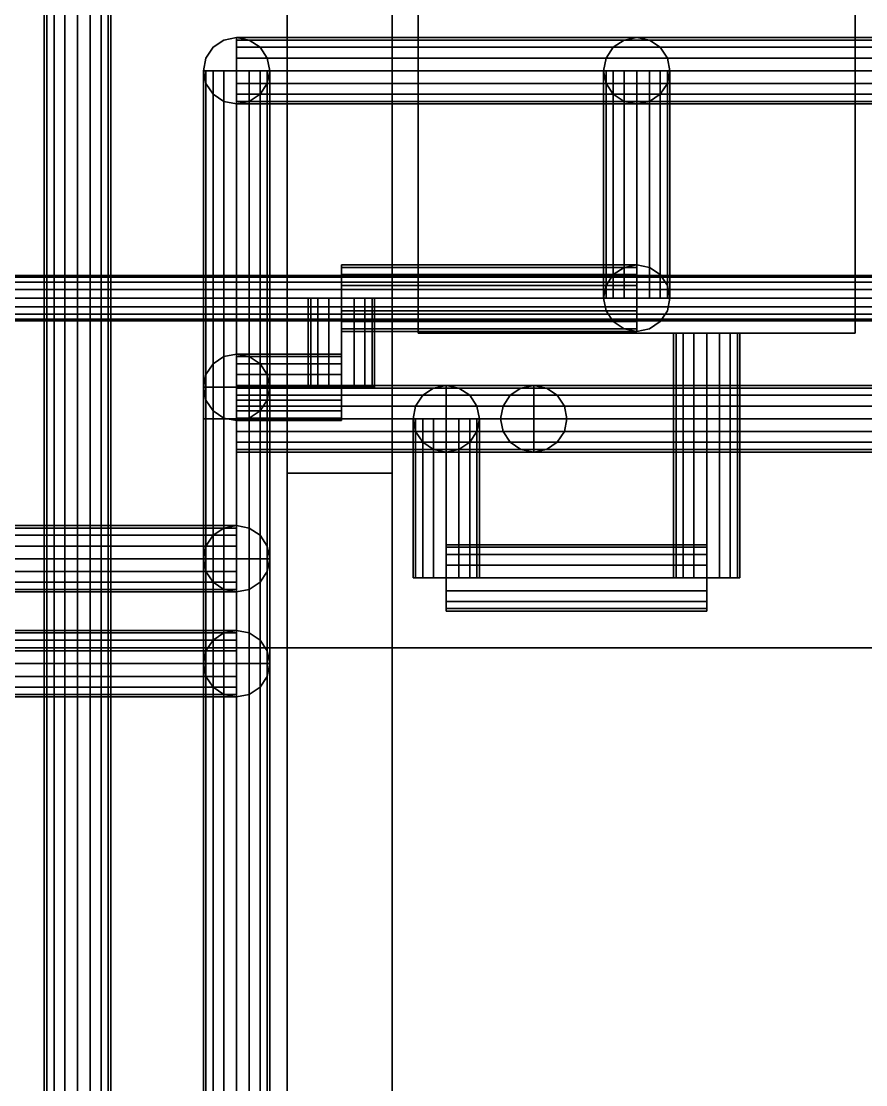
# Model space of a CAD drawing. Header units: millimetres. Extents: x 8500 to 19000, y -3980 to 3980.
# Drawn here: x 13848 to 14331, y 3050 to 3658 of the extents above; entities that cross this region are included whole.
import ezdxf

# ---------------------------------------------------------------- set-up
doc = ezdxf.new("R2010")
doc.units = ezdxf.units.MM
doc.layers.add('EQUIPMENT', color=7, linetype='Continuous')
doc.layers.add('FUEL', color=7, linetype='Continuous')

msp = doc.modelspace()

# ---------------------------------------------------------------- linework, layer by layer
at = {"layer": 'EQUIPMENT'}
for points in [[(8500, -3980, 880), (19000, -3980, 880), (19000, 3980, 880), (8500, 3980, 880)], [(8500, -3980, 900), (8500, 3980, 900), (19000, 3980, 900), (19000, -3980, 900)], [(14000, 3400, 800), (14060, 3400, 800), (14060, 3980, 800), (14000, 3980, 800)], [(14000, 3400, 2620), (14000, 3980, 2620), (14060, 3980, 2620), (14060, 3400, 2620)], [(14000, 3400, 800), (14000, 3980, 800), (14000, 3980, 2620), (14000, 3400, 2620)], [(14000, 3400, 2780), (14060, 3400, 2780), (14060, 3980, 2780), (14000, 3980, 2780)], [(14000, 3400, 2800), (14000, 3980, 2800), (14060, 3980, 2800), (14060, 3400, 2800)], [(14000, 3400, 2780), (14000, 3980, 2780), (14000, 3980, 2800), (14000, 3400, 2800)], [(14060, 3400, 800), (14060, 3400, 2620), (14060, 3980, 2620), (14060, 3980, 800)], [(14060, 3400, 2780), (14060, 3400, 2800), (14060, 3980, 2800), (14060, 3980, 2780)], [(14075, 3480, 900), (14325, 3480, 900), (14325, 3980, 900), (14075, 3980, 900)], [(14075, 3480, 1450), (14075, 3980, 1450), (14325, 3980, 1450), (14325, 3480, 1450)], [(14075, 3480, 900), (14075, 3980, 900), (14075, 3980, 1450), (14075, 3480, 1450)], [(14325, 3480, 900), (14325, 3480, 1450), (14325, 3980, 1450), (14325, 3980, 900)], [(13320, 3300, 900), (14000, 3300, 900), (14000, 3700, 900), (13320, 3700, 900)], [(13320, 3300, 1400), (13320, 3700, 1400), (14000, 3700, 1400), (14000, 3300, 1400)], [(14000, 3300, 900), (14000, 3300, 1400), (14000, 3700, 1400), (14000, 3700, 900)], [(14075, 3480, 900), (14075, 3480, 1450), (14325, 3480, 1450), (14325, 3480, 900)], [(14000, 400, 800), (14060, 400, 800), (14060, 3400, 800), (14000, 3400, 800)], [(14000, 400, 2800), (14000, 3400, 2800), (14060, 3400, 2800), (14060, 400, 2800)], [(14000, 3400, 800), (14060, 3400, 800), (14060, 3400, 2800), (14000, 3400, 2800)], [(14000, 400, 800), (14000, 3400, 800), (14000, 3400, 2800), (14000, 400, 2800)], [(14000, 3400, 800), (14000, 3400, 2620), (14060, 3400, 2620), (14060, 3400, 800)], [(14000, 3400, 2780), (14000, 3400, 2800), (14060, 3400, 2800), (14060, 3400, 2780)], [(14060, 400, 800), (14060, 400, 2800), (14060, 3400, 2800), (14060, 3400, 800)], [(13320, 3300, 900), (13320, 3300, 1400), (14000, 3300, 1400), (14000, 3300, 900)], [(14000, 2500, 900), (16550, 2500, 900), (16550, 3300, 900), (14000, 3300, 900)], [(14000, 2500, 2650), (14000, 3300, 2650), (16550, 3300, 2650), (16550, 2500, 2650)], [(14000, 3300, 900), (16550, 3300, 900), (16550, 3300, 2650), (14000, 3300, 2650)], [(14000, 2500, 900), (14000, 3300, 900), (14000, 3300, 2650), (14000, 2500, 2650)]]:
    msp.add_3dface(points, dxfattribs=at)
at = {"layer": 'FUEL'}
for points in [[(13862.45, 2281, 1538.27), (13861, 2281, 1531), (13861, 3830, 1531), (13862.45, 3830, 1538.27)], [(13861, 2281, 1531), (13862.45, 2281, 1523.73), (13862.45, 3830, 1523.73), (13861, 3830, 1531)], [(13866.56, 2281, 1544.44), (13862.45, 2281, 1538.27), (13862.45, 3830, 1538.27), (13866.56, 3830, 1544.44)], [(13862.45, 2281, 1523.73), (13866.56, 2281, 1517.56), (13866.56, 3830, 1517.56), (13862.45, 3830, 1523.73)], [(13872.73, 2281, 1548.55), (13866.56, 2281, 1544.44), (13866.56, 3830, 1544.44), (13872.73, 3830, 1548.55)], [(13866.56, 2281, 1517.56), (13872.73, 2281, 1513.45), (13872.73, 3830, 1513.45), (13866.56, 3830, 1517.56)], [(13880, 2281, 1550), (13872.73, 2281, 1548.55), (13872.73, 3830, 1548.55), (13880, 3830, 1550)], [(13872.73, 2281, 1513.45), (13880, 2281, 1512), (13880, 3830, 1512), (13872.73, 3830, 1513.45)], [(13887.27, 2281, 1548.55), (13880, 2281, 1550), (13880, 3830, 1550), (13887.27, 3830, 1548.55)], [(13880, 2281, 1512), (13887.27, 2281, 1513.45), (13887.27, 3830, 1513.45), (13880, 3830, 1512)], [(13893.44, 2281, 1544.44), (13887.27, 2281, 1548.55), (13887.27, 3830, 1548.55), (13893.44, 3830, 1544.44)], [(13887.27, 2281, 1513.45), (13893.44, 2281, 1517.56), (13893.44, 3830, 1517.56), (13887.27, 3830, 1513.45)], [(13897.55, 2281, 1538.27), (13893.44, 2281, 1544.44), (13893.44, 3830, 1544.44), (13897.55, 3830, 1538.27)], [(13893.44, 2281, 1517.56), (13897.55, 2281, 1523.73), (13897.55, 3830, 1523.73), (13893.44, 3830, 1517.56)], [(13899, 2281, 1531), (13897.55, 2281, 1538.27), (13897.55, 3830, 1538.27), (13899, 3830, 1531)], [(13897.55, 2281, 1523.73), (13899, 2281, 1531), (13899, 3830, 1531), (13897.55, 3830, 1523.73)], [(13971, 3649, 1610), (13963.73, 3647.55, 1610), (13963.73, 3647.55, 2651), (13971, 3649, 2651)], [(13978.27, 3647.55, 1610), (13971, 3649, 1610), (13971, 3649, 2651), (13978.27, 3647.55, 2651)], [(13971, 3649, 2651), (13971, 3647.55, 2658.27), (14356, 3647.55, 2658.27), (14356, 3649, 2651)], [(13971, 3647.55, 2643.73), (13971, 3649, 2651), (14356, 3649, 2651), (14356, 3647.55, 2643.73)], [(14200, 3649, 1610), (14192.73, 3647.55, 1610), (14192.73, 3647.55, 1450), (14200, 3649, 1450)], [(14207.27, 3647.55, 1610), (14200, 3649, 1610), (14200, 3649, 1450), (14207.27, 3647.55, 1450)], [(13957.56, 3643.44, 1610), (13953.45, 3637.27, 1610), (13953.45, 3637.27, 2651), (13957.56, 3643.44, 2651)], [(13963.73, 3647.55, 1610), (13957.56, 3643.44, 1610), (13957.56, 3643.44, 2651), (13963.73, 3647.55, 2651)], [(13971, 3647.55, 2658.27), (13971, 3643.44, 2664.44), (14356, 3643.44, 2664.44), (14356, 3647.55, 2658.27)], [(13971, 3643.44, 2637.56), (13971, 3647.55, 2643.73), (14356, 3647.55, 2643.73), (14356, 3643.44, 2637.56)], [(13971, 3643.44, 2664.44), (13971, 3637.27, 2668.55), (14356, 3637.27, 2668.55), (14356, 3643.44, 2664.44)], [(13971, 3637.27, 2633.45), (13971, 3643.44, 2637.56), (14356, 3643.44, 2637.56), (14356, 3637.27, 2633.45)], [(13984.44, 3643.44, 1610), (13978.27, 3647.55, 1610), (13978.27, 3647.55, 2651), (13984.44, 3643.44, 2651)], [(13988.55, 3637.27, 1610), (13984.44, 3643.44, 1610), (13984.44, 3643.44, 2651), (13988.55, 3637.27, 2651)], [(14186.56, 3643.44, 1610), (14182.45, 3637.27, 1610), (14182.45, 3637.27, 1450), (14186.56, 3643.44, 1450)], [(14192.73, 3647.55, 1610), (14186.56, 3643.44, 1610), (14186.56, 3643.44, 1450), (14192.73, 3647.55, 1450)], [(14213.44, 3643.44, 1610), (14207.27, 3647.55, 1610), (14207.27, 3647.55, 1450), (14213.44, 3643.44, 1450)], [(14217.55, 3637.27, 1610), (14213.44, 3643.44, 1610), (14213.44, 3643.44, 1450), (14217.55, 3637.27, 1450)], [(13953.45, 3637.27, 1610), (13952, 3630, 1610), (13952, 3630, 2651), (13953.45, 3637.27, 2651)], [(13971, 3637.27, 2668.55), (13971, 3630, 2670), (14356, 3630, 2670), (14356, 3637.27, 2668.55)], [(13971, 3630, 2632), (13971, 3637.27, 2633.45), (14356, 3637.27, 2633.45), (14356, 3630, 2632)], [(13990, 3630, 1610), (13988.55, 3637.27, 1610), (13988.55, 3637.27, 2651), (13990, 3630, 2651)], [(14182.45, 3637.27, 1610), (14181, 3630, 1610), (14181, 3630, 1450), (14182.45, 3637.27, 1450)], [(14219, 3630, 1610), (14217.55, 3637.27, 1610), (14217.55, 3637.27, 1450), (14219, 3630, 1450)], [(13953.45, 2339, 1617.27), (13952, 2339, 1610), (13952, 3630, 1610), (13953.45, 3630, 1617.27)], [(13952, 2339, 1610), (13953.45, 2339, 1602.73), (13953.45, 3630, 1602.73), (13952, 3630, 1610)], [(13952, 3630, 1610), (13953.45, 3622.73, 1610), (13953.45, 3622.73, 2651), (13952, 3630, 2651)], [(13957.56, 2339, 1623.44), (13953.45, 2339, 1617.27), (13953.45, 3630, 1617.27), (13957.56, 3630, 1623.44)], [(13953.45, 2339, 1602.73), (13957.56, 2339, 1596.56), (13957.56, 3630, 1596.56), (13953.45, 3630, 1602.73)], [(13963.73, 2339, 1627.55), (13957.56, 2339, 1623.44), (13957.56, 3630, 1623.44), (13963.73, 3630, 1627.55)], [(13957.56, 2339, 1596.56), (13963.73, 2339, 1592.45), (13963.73, 3630, 1592.45), (13957.56, 3630, 1596.56)], [(13971, 2339, 1629), (13963.73, 2339, 1627.55), (13963.73, 3630, 1627.55), (13971, 3630, 1629)], [(13963.73, 2339, 1592.45), (13971, 2339, 1591), (13971, 3630, 1591), (13963.73, 3630, 1592.45)], [(13978.27, 2339, 1627.55), (13971, 2339, 1629), (13971, 3630, 1629), (13978.27, 3630, 1627.55)], [(13971, 2339, 1591), (13978.27, 2339, 1592.45), (13978.27, 3630, 1592.45), (13971, 3630, 1591)], [(13971, 3630, 2670), (13971, 3622.73, 2668.55), (14356, 3622.73, 2668.55), (14356, 3630, 2670)], [(13971, 3622.73, 2633.45), (13971, 3630, 2632), (14356, 3630, 2632), (14356, 3622.73, 2633.45)], [(13984.44, 2339, 1623.44), (13978.27, 2339, 1627.55), (13978.27, 3630, 1627.55), (13984.44, 3630, 1623.44)], [(13978.27, 2339, 1592.45), (13984.44, 2339, 1596.56), (13984.44, 3630, 1596.56), (13978.27, 3630, 1592.45)], [(13988.55, 2339, 1617.27), (13984.44, 2339, 1623.44), (13984.44, 3630, 1623.44), (13988.55, 3630, 1617.27)], [(13984.44, 2339, 1596.56), (13988.55, 2339, 1602.73), (13988.55, 3630, 1602.73), (13984.44, 3630, 1596.56)], [(13990, 2339, 1610), (13988.55, 2339, 1617.27), (13988.55, 3630, 1617.27), (13990, 3630, 1610)], [(13988.55, 2339, 1602.73), (13990, 2339, 1610), (13990, 3630, 1610), (13988.55, 3630, 1602.73)], [(13988.55, 3622.73, 1610), (13990, 3630, 1610), (13990, 3630, 2651), (13988.55, 3622.73, 2651)], [(14182.45, 3500, 1617.27), (14181, 3500, 1610), (14181, 3630, 1610), (14182.45, 3630, 1617.27)], [(14181, 3500, 1610), (14182.45, 3500, 1602.73), (14182.45, 3630, 1602.73), (14181, 3630, 1610)], [(14181, 3630, 1610), (14182.45, 3622.73, 1610), (14182.45, 3622.73, 1450), (14181, 3630, 1450)], [(14186.56, 3500, 1623.44), (14182.45, 3500, 1617.27), (14182.45, 3630, 1617.27), (14186.56, 3630, 1623.44)], [(14182.45, 3500, 1602.73), (14186.56, 3500, 1596.56), (14186.56, 3630, 1596.56), (14182.45, 3630, 1602.73)], [(14192.73, 3500, 1627.55), (14186.56, 3500, 1623.44), (14186.56, 3630, 1623.44), (14192.73, 3630, 1627.55)], [(14186.56, 3500, 1596.56), (14192.73, 3500, 1592.45), (14192.73, 3630, 1592.45), (14186.56, 3630, 1596.56)], [(14200, 3500, 1629), (14192.73, 3500, 1627.55), (14192.73, 3630, 1627.55), (14200, 3630, 1629)], [(14192.73, 3500, 1592.45), (14200, 3500, 1591), (14200, 3630, 1591), (14192.73, 3630, 1592.45)], [(14207.27, 3500, 1627.55), (14200, 3500, 1629), (14200, 3630, 1629), (14207.27, 3630, 1627.55)], [(14200, 3500, 1591), (14207.27, 3500, 1592.45), (14207.27, 3630, 1592.45), (14200, 3630, 1591)], [(14213.44, 3500, 1623.44), (14207.27, 3500, 1627.55), (14207.27, 3630, 1627.55), (14213.44, 3630, 1623.44)], [(14207.27, 3500, 1592.45), (14213.44, 3500, 1596.56), (14213.44, 3630, 1596.56), (14207.27, 3630, 1592.45)], [(14217.55, 3500, 1617.27), (14213.44, 3500, 1623.44), (14213.44, 3630, 1623.44), (14217.55, 3630, 1617.27)], [(14213.44, 3500, 1596.56), (14217.55, 3500, 1602.73), (14217.55, 3630, 1602.73), (14213.44, 3630, 1596.56)], [(14219, 3500, 1610), (14217.55, 3500, 1617.27), (14217.55, 3630, 1617.27), (14219, 3630, 1610)], [(14217.55, 3500, 1602.73), (14219, 3500, 1610), (14219, 3630, 1610), (14217.55, 3630, 1602.73)], [(14217.55, 3622.73, 1610), (14219, 3630, 1610), (14219, 3630, 1450), (14217.55, 3622.73, 1450)], [(13953.45, 3622.73, 1610), (13957.56, 3616.56, 1610), (13957.56, 3616.56, 2651), (13953.45, 3622.73, 2651)], [(13971, 3622.73, 2668.55), (13971, 3616.56, 2664.44), (14356, 3616.56, 2664.44), (14356, 3622.73, 2668.55)], [(13971, 3616.56, 2637.56), (13971, 3622.73, 2633.45), (14356, 3622.73, 2633.45), (14356, 3616.56, 2637.56)], [(13984.44, 3616.56, 1610), (13988.55, 3622.73, 1610), (13988.55, 3622.73, 2651), (13984.44, 3616.56, 2651)], [(14182.45, 3622.73, 1610), (14186.56, 3616.56, 1610), (14186.56, 3616.56, 1450), (14182.45, 3622.73, 1450)], [(14213.44, 3616.56, 1610), (14217.55, 3622.73, 1610), (14217.55, 3622.73, 1450), (14213.44, 3616.56, 1450)], [(13957.56, 3616.56, 1610), (13963.73, 3612.45, 1610), (13963.73, 3612.45, 2651), (13957.56, 3616.56, 2651)], [(13963.73, 3612.45, 1610), (13971, 3611, 1610), (13971, 3611, 2651), (13963.73, 3612.45, 2651)], [(13971, 3616.56, 2664.44), (13971, 3612.45, 2658.27), (14356, 3612.45, 2658.27), (14356, 3616.56, 2664.44)], [(13971, 3612.45, 2643.73), (13971, 3616.56, 2637.56), (14356, 3616.56, 2637.56), (14356, 3612.45, 2643.73)], [(13971, 3611, 1610), (13978.27, 3612.45, 1610), (13978.27, 3612.45, 2651), (13971, 3611, 2651)], [(13971, 3612.45, 2658.27), (13971, 3611, 2651), (14356, 3611, 2651), (14356, 3612.45, 2658.27)], [(13971, 3611, 2651), (13971, 3612.45, 2643.73), (14356, 3612.45, 2643.73), (14356, 3611, 2651)], [(13978.27, 3612.45, 1610), (13984.44, 3616.56, 1610), (13984.44, 3616.56, 2651), (13978.27, 3612.45, 2651)], [(14186.56, 3616.56, 1610), (14192.73, 3612.45, 1610), (14192.73, 3612.45, 1450), (14186.56, 3616.56, 1450)], [(14192.73, 3612.45, 1610), (14200, 3611, 1610), (14200, 3611, 1450), (14192.73, 3612.45, 1450)], [(14200, 3611, 1610), (14207.27, 3612.45, 1610), (14207.27, 3612.45, 1450), (14200, 3611, 1450)], [(14207.27, 3612.45, 1610), (14213.44, 3616.56, 1610), (14213.44, 3616.56, 1450), (14207.27, 3612.45, 1450)], [(14031, 3519, 2651), (14031, 3517.55, 2658.27), (14200, 3517.55, 2658.27), (14200, 3519, 2651)], [(14031, 3517.55, 2643.73), (14031, 3519, 2651), (14200, 3519, 2651), (14200, 3517.55, 2643.73)], [(14031, 3517.55, 2658.27), (14031, 3513.44, 2664.44), (14200, 3513.44, 2664.44), (14200, 3517.55, 2658.27)], [(14031, 3513.44, 2637.56), (14031, 3517.55, 2643.73), (14200, 3517.55, 2643.73), (14200, 3513.44, 2637.56)], [(14192.73, 3517.55, 2651), (14186.56, 3513.44, 2651), (14186.56, 3513.44, 1610), (14192.73, 3517.55, 1610)], [(14200, 3519, 2651), (14192.73, 3517.55, 2651), (14192.73, 3517.55, 1610), (14200, 3519, 1610)], [(14207.27, 3517.55, 2651), (14200, 3519, 2651), (14200, 3519, 1610), (14207.27, 3517.55, 1610)], [(14213.44, 3513.44, 2651), (14207.27, 3517.55, 2651), (14207.27, 3517.55, 1610), (14213.44, 3513.44, 1610)], [(13600, 3513, 2700), (13600, 3512.01, 2704.97), (14475, 3512.01, 2704.97), (14475, 3513, 2700)], [(13600, 3512.01, 2695.03), (13600, 3513, 2700), (14475, 3513, 2700), (14475, 3512.01, 2695.03)], [(13600, 3512.01, 2704.97), (13600, 3509.19, 2709.19), (14475, 3509.19, 2709.19), (14475, 3512.01, 2704.97)], [(13600, 3509.19, 2690.81), (13600, 3512.01, 2695.03), (14475, 3512.01, 2695.03), (14475, 3509.19, 2690.81)], [(13600, 3509.19, 2709.19), (13600, 3504.97, 2712.01), (14475, 3504.97, 2712.01), (14475, 3509.19, 2709.19)], [(13600, 3504.97, 2687.99), (13600, 3509.19, 2690.81), (14475, 3509.19, 2690.81), (14475, 3504.97, 2687.99)], [(14031, 3513.44, 2664.44), (14031, 3507.27, 2668.55), (14200, 3507.27, 2668.55), (14200, 3513.44, 2664.44)], [(14031, 3507.27, 2633.45), (14031, 3513.44, 2637.56), (14200, 3513.44, 2637.56), (14200, 3507.27, 2633.45)], [(14186.56, 3513.44, 2651), (14182.45, 3507.27, 2651), (14182.45, 3507.27, 1610), (14186.56, 3513.44, 1610)], [(14217.55, 3507.27, 2651), (14213.44, 3513.44, 2651), (14213.44, 3513.44, 1610), (14217.55, 3507.27, 1610)], [(13600, 3504.97, 2712.01), (13600, 3500, 2713), (14475, 3500, 2713), (14475, 3504.97, 2712.01)], [(13600, 3500, 2687), (13600, 3504.97, 2687.99), (14475, 3504.97, 2687.99), (14475, 3500, 2687)], [(14031, 3507.27, 2668.55), (14031, 3500, 2670), (14200, 3500, 2670), (14200, 3507.27, 2668.55)], [(14031, 3500, 2632), (14031, 3507.27, 2633.45), (14200, 3507.27, 2633.45), (14200, 3500, 2632)], [(14182.45, 3507.27, 2651), (14181, 3500, 2651), (14181, 3500, 1610), (14182.45, 3507.27, 1610)], [(14219, 3500, 2651), (14217.55, 3507.27, 2651), (14217.55, 3507.27, 1610), (14219, 3500, 1610)], [(13600, 3500, 2713), (13600, 3495.03, 2712.01), (14475, 3495.03, 2712.01), (14475, 3500, 2713)], [(13600, 3495.03, 2687.99), (13600, 3500, 2687), (14475, 3500, 2687), (14475, 3495.03, 2687.99)], [(14013.45, 3449, 2658.27), (14012, 3449, 2651), (14012, 3500, 2651), (14013.45, 3500, 2658.27)], [(14012, 3449, 2651), (14013.45, 3449, 2643.73), (14013.45, 3500, 2643.73), (14012, 3500, 2651)], [(14017.56, 3449, 2664.44), (14013.45, 3449, 2658.27), (14013.45, 3500, 2658.27), (14017.56, 3500, 2664.44)], [(14013.45, 3449, 2643.73), (14017.56, 3449, 2637.56), (14017.56, 3500, 2637.56), (14013.45, 3500, 2643.73)], [(14023.73, 3449, 2668.55), (14017.56, 3449, 2664.44), (14017.56, 3500, 2664.44), (14023.73, 3500, 2668.55)], [(14017.56, 3449, 2637.56), (14023.73, 3449, 2633.45), (14023.73, 3500, 2633.45), (14017.56, 3500, 2637.56)], [(14031, 3449, 2670), (14023.73, 3449, 2668.55), (14023.73, 3500, 2668.55), (14031, 3500, 2670)], [(14023.73, 3449, 2633.45), (14031, 3449, 2632), (14031, 3500, 2632), (14023.73, 3500, 2633.45)], [(14038.27, 3449, 2668.55), (14031, 3449, 2670), (14031, 3500, 2670), (14038.27, 3500, 2668.55)], [(14031, 3449, 2632), (14038.27, 3449, 2633.45), (14038.27, 3500, 2633.45), (14031, 3500, 2632)], [(14031, 3500, 2670), (14031, 3492.73, 2668.55), (14200, 3492.73, 2668.55), (14200, 3500, 2670)], [(14031, 3492.73, 2633.45), (14031, 3500, 2632), (14200, 3500, 2632), (14200, 3492.73, 2633.45)], [(14044.44, 3449, 2664.44), (14038.27, 3449, 2668.55), (14038.27, 3500, 2668.55), (14044.44, 3500, 2664.44)], [(14038.27, 3449, 2633.45), (14044.44, 3449, 2637.56), (14044.44, 3500, 2637.56), (14038.27, 3500, 2633.45)], [(14048.55, 3449, 2658.27), (14044.44, 3449, 2664.44), (14044.44, 3500, 2664.44), (14048.55, 3500, 2658.27)], [(14044.44, 3449, 2637.56), (14048.55, 3449, 2643.73), (14048.55, 3500, 2643.73), (14044.44, 3500, 2637.56)], [(14050, 3449, 2651), (14048.55, 3449, 2658.27), (14048.55, 3500, 2658.27), (14050, 3500, 2651)], [(14048.55, 3449, 2643.73), (14050, 3449, 2651), (14050, 3500, 2651), (14048.55, 3500, 2643.73)], [(14181, 3500, 2651), (14182.45, 3492.73, 2651), (14182.45, 3492.73, 1610), (14181, 3500, 1610)], [(14217.55, 3492.73, 2651), (14219, 3500, 2651), (14219, 3500, 1610), (14217.55, 3492.73, 1610)], [(13600, 3495.03, 2712.01), (13600, 3490.81, 2709.19), (14475, 3490.81, 2709.19), (14475, 3495.03, 2712.01)], [(13600, 3490.81, 2690.81), (13600, 3495.03, 2687.99), (14475, 3495.03, 2687.99), (14475, 3490.81, 2690.81)], [(13600, 3490.81, 2709.19), (13600, 3487.99, 2704.97), (14475, 3487.99, 2704.97), (14475, 3490.81, 2709.19)], [(13600, 3487.99, 2695.03), (13600, 3490.81, 2690.81), (14475, 3490.81, 2690.81), (14475, 3487.99, 2695.03)], [(14031, 3492.73, 2668.55), (14031, 3486.56, 2664.44), (14200, 3486.56, 2664.44), (14200, 3492.73, 2668.55)], [(14031, 3486.56, 2637.56), (14031, 3492.73, 2633.45), (14200, 3492.73, 2633.45), (14200, 3486.56, 2637.56)], [(14182.45, 3492.73, 2651), (14186.56, 3486.56, 2651), (14186.56, 3486.56, 1610), (14182.45, 3492.73, 1610)], [(14213.44, 3486.56, 2651), (14217.55, 3492.73, 2651), (14217.55, 3492.73, 1610), (14213.44, 3486.56, 1610)], [(13600, 3487.99, 2704.97), (13600, 3487, 2700), (14475, 3487, 2700), (14475, 3487.99, 2704.97)], [(13600, 3487, 2700), (13600, 3487.99, 2695.03), (14475, 3487.99, 2695.03), (14475, 3487, 2700)], [(14031, 3486.56, 2664.44), (14031, 3482.45, 2658.27), (14200, 3482.45, 2658.27), (14200, 3486.56, 2664.44)], [(14031, 3482.45, 2643.73), (14031, 3486.56, 2637.56), (14200, 3486.56, 2637.56), (14200, 3482.45, 2643.73)], [(14186.56, 3486.56, 2651), (14192.73, 3482.45, 2651), (14192.73, 3482.45, 1610), (14186.56, 3486.56, 1610)], [(14207.27, 3482.45, 2651), (14213.44, 3486.56, 2651), (14213.44, 3486.56, 1610), (14207.27, 3482.45, 1610)], [(14031, 3482.45, 2658.27), (14031, 3481, 2651), (14200, 3481, 2651), (14200, 3482.45, 2658.27)], [(14031, 3481, 2651), (14031, 3482.45, 2643.73), (14200, 3482.45, 2643.73), (14200, 3481, 2651)], [(14192.73, 3482.45, 2651), (14200, 3481, 2651), (14200, 3481, 1610), (14192.73, 3482.45, 1610)], [(14200, 3481, 2651), (14207.27, 3482.45, 2651), (14207.27, 3482.45, 1610), (14200, 3481, 1610)], [(14222.45, 3480, 1347.27), (14221, 3480, 1340), (14221, 3340, 1340), (14222.45, 3340, 1347.27)], [(14221, 3480, 1340), (14222.45, 3480, 1332.73), (14222.45, 3340, 1332.73), (14221, 3340, 1340)], [(14226.56, 3480, 1353.44), (14222.45, 3480, 1347.27), (14222.45, 3340, 1347.27), (14226.56, 3340, 1353.44)], [(14222.45, 3480, 1332.73), (14226.56, 3480, 1326.56), (14226.56, 3340, 1326.56), (14222.45, 3340, 1332.73)], [(14232.73, 3480, 1357.55), (14226.56, 3480, 1353.44), (14226.56, 3340, 1353.44), (14232.73, 3340, 1357.55)], [(14226.56, 3480, 1326.56), (14232.73, 3480, 1322.45), (14232.73, 3340, 1322.45), (14226.56, 3340, 1326.56)], [(14240, 3480, 1359), (14232.73, 3480, 1357.55), (14232.73, 3340, 1357.55), (14240, 3340, 1359)], [(14232.73, 3480, 1322.45), (14240, 3480, 1321), (14240, 3340, 1321), (14232.73, 3340, 1322.45)], [(14247.27, 3480, 1357.55), (14240, 3480, 1359), (14240, 3340, 1359), (14247.27, 3340, 1357.55)], [(14240, 3480, 1321), (14247.27, 3480, 1322.45), (14247.27, 3340, 1322.45), (14240, 3340, 1321)], [(14253.44, 3480, 1353.44), (14247.27, 3480, 1357.55), (14247.27, 3340, 1357.55), (14253.44, 3340, 1353.44)], [(14247.27, 3480, 1322.45), (14253.44, 3480, 1326.56), (14253.44, 3340, 1326.56), (14247.27, 3340, 1322.45)], [(14257.55, 3480, 1347.27), (14253.44, 3480, 1353.44), (14253.44, 3340, 1353.44), (14257.55, 3340, 1347.27)], [(14253.44, 3480, 1326.56), (14257.55, 3480, 1332.73), (14257.55, 3340, 1332.73), (14253.44, 3340, 1326.56)], [(14259, 3480, 1340), (14257.55, 3480, 1347.27), (14257.55, 3340, 1347.27), (14259, 3340, 1340)], [(14257.55, 3480, 1332.73), (14259, 3480, 1340), (14259, 3340, 1340), (14257.55, 3340, 1332.73)], [(13963.73, 3466.55, 1871), (13957.56, 3462.44, 1871), (13957.56, 3462.44, 2651), (13963.73, 3466.55, 2651)], [(13971, 3468, 1871), (13963.73, 3466.55, 1871), (13963.73, 3466.55, 2651), (13971, 3468, 2651)], [(13978.27, 3466.55, 1871), (13971, 3468, 1871), (13971, 3468, 2651), (13978.27, 3466.55, 2651)], [(13971, 3468, 2651), (13971, 3466.55, 2658.27), (14031, 3466.55, 2658.27), (14031, 3468, 2651)], [(13971, 3466.55, 2643.73), (13971, 3468, 2651), (14031, 3468, 2651), (14031, 3466.55, 2643.73)], [(13971, 3466.55, 2658.27), (13971, 3462.44, 2664.44), (14031, 3462.44, 2664.44), (14031, 3466.55, 2658.27)], [(13971, 3462.44, 2637.56), (13971, 3466.55, 2643.73), (14031, 3466.55, 2643.73), (14031, 3462.44, 2637.56)], [(13984.44, 3462.44, 1871), (13978.27, 3466.55, 1871), (13978.27, 3466.55, 2651), (13984.44, 3462.44, 2651)], [(13957.56, 3462.44, 1871), (13953.45, 3456.27, 1871), (13953.45, 3456.27, 2651), (13957.56, 3462.44, 2651)], [(13971, 3462.44, 2664.44), (13971, 3456.27, 2668.55), (14031, 3456.27, 2668.55), (14031, 3462.44, 2664.44)], [(13971, 3456.27, 2633.45), (13971, 3462.44, 2637.56), (14031, 3462.44, 2637.56), (14031, 3456.27, 2633.45)], [(13988.55, 3456.27, 1871), (13984.44, 3462.44, 1871), (13984.44, 3462.44, 2651), (13988.55, 3456.27, 2651)], [(13953.45, 3456.27, 1871), (13952, 3449, 1871), (13952, 3449, 2651), (13953.45, 3456.27, 2651)], [(13971, 3456.27, 2668.55), (13971, 3449, 2670), (14031, 3449, 2670), (14031, 3456.27, 2668.55)], [(13971, 3449, 2632), (13971, 3456.27, 2633.45), (14031, 3456.27, 2633.45), (14031, 3449, 2632)], [(13990, 3449, 1871), (13988.55, 3456.27, 1871), (13988.55, 3456.27, 2651), (13990, 3449, 2651)], [(13953.45, 2160, 1878.27), (13952, 2160, 1871), (13952, 3449, 1871), (13953.45, 3449, 1878.27)], [(13952, 2160, 1871), (13953.45, 2160, 1863.73), (13953.45, 3449, 1863.73), (13952, 3449, 1871)], [(13952, 3449, 1871), (13953.45, 3441.73, 1871), (13953.45, 3441.73, 2651), (13952, 3449, 2651)], [(13957.56, 2160, 1884.44), (13953.45, 2160, 1878.27), (13953.45, 3449, 1878.27), (13957.56, 3449, 1884.44)], [(13953.45, 2160, 1863.73), (13957.56, 2160, 1857.56), (13957.56, 3449, 1857.56), (13953.45, 3449, 1863.73)], [(13963.73, 2160, 1888.55), (13957.56, 2160, 1884.44), (13957.56, 3449, 1884.44), (13963.73, 3449, 1888.55)], [(13957.56, 2160, 1857.56), (13963.73, 2160, 1853.45), (13963.73, 3449, 1853.45), (13957.56, 3449, 1857.56)], [(13971, 2160, 1890), (13963.73, 2160, 1888.55), (13963.73, 3449, 1888.55), (13971, 3449, 1890)], [(13963.73, 2160, 1853.45), (13971, 2160, 1852), (13971, 3449, 1852), (13963.73, 3449, 1853.45)], [(14091, 3450, 2700), (14091, 3448.55, 2707.27), (13971, 3448.55, 2707.27), (13971, 3450, 2700)], [(14091, 3448.55, 2692.73), (14091, 3450, 2700), (13971, 3450, 2700), (13971, 3448.55, 2692.73)], [(14141, 3450, 2749), (14141, 3448.55, 2756.27), (13971, 3448.55, 2756.27), (13971, 3450, 2749)], [(14141, 3448.55, 2741.73), (14141, 3450, 2749), (13971, 3450, 2749), (13971, 3448.55, 2741.73)], [(13978.27, 2160, 1888.55), (13971, 2160, 1890), (13971, 3449, 1890), (13978.27, 3449, 1888.55)], [(13971, 2160, 1852), (13978.27, 2160, 1853.45), (13978.27, 3449, 1853.45), (13971, 3449, 1852)], [(13971, 3449, 2670), (13971, 3441.73, 2668.55), (14031, 3441.73, 2668.55), (14031, 3449, 2670)], [(13971, 3441.73, 2633.45), (13971, 3449, 2632), (14031, 3449, 2632), (14031, 3441.73, 2633.45)], [(14091, 3448.55, 2707.27), (14091, 3444.44, 2713.44), (13971, 3444.44, 2713.44), (13971, 3448.55, 2707.27)], [(14091, 3444.44, 2686.56), (14091, 3448.55, 2692.73), (13971, 3448.55, 2692.73), (13971, 3444.44, 2686.56)], [(14141, 3448.55, 2756.27), (14141, 3444.44, 2762.44), (13971, 3444.44, 2762.44), (13971, 3448.55, 2756.27)], [(14141, 3444.44, 2735.56), (14141, 3448.55, 2741.73), (13971, 3448.55, 2741.73), (13971, 3444.44, 2735.56)], [(13984.44, 2160, 1884.44), (13978.27, 2160, 1888.55), (13978.27, 3449, 1888.55), (13984.44, 3449, 1884.44)], [(13978.27, 2160, 1853.45), (13984.44, 2160, 1857.56), (13984.44, 3449, 1857.56), (13978.27, 3449, 1853.45)], [(13988.55, 2160, 1878.27), (13984.44, 2160, 1884.44), (13984.44, 3449, 1884.44), (13988.55, 3449, 1878.27)], [(13984.44, 2160, 1857.56), (13988.55, 2160, 1863.73), (13988.55, 3449, 1863.73), (13984.44, 3449, 1857.56)], [(13990, 2160, 1871), (13988.55, 2160, 1878.27), (13988.55, 3449, 1878.27), (13990, 3449, 1871)], [(13988.55, 2160, 1863.73), (13990, 2160, 1871), (13990, 3449, 1871), (13988.55, 3449, 1863.73)], [(13988.55, 3441.73, 1871), (13990, 3449, 1871), (13990, 3449, 2651), (13988.55, 3441.73, 2651)], [(14083.73, 3448.55, 1340), (14077.56, 3444.44, 1340), (14077.56, 3444.44, 2700), (14083.73, 3448.55, 2700)], [(14091, 3450, 1340), (14083.73, 3448.55, 1340), (14083.73, 3448.55, 2700), (14091, 3450, 2700)], [(14098.27, 3448.55, 1340), (14091, 3450, 1340), (14091, 3450, 2700), (14098.27, 3448.55, 2700)], [(14104.44, 3444.44, 1340), (14098.27, 3448.55, 1340), (14098.27, 3448.55, 2700), (14104.44, 3444.44, 2700)], [(14133.73, 3448.55, 2150), (14127.56, 3444.44, 2150), (14127.56, 3444.44, 2749), (14133.73, 3448.55, 2749)], [(14141, 3450, 2150), (14133.73, 3448.55, 2150), (14133.73, 3448.55, 2749), (14141, 3450, 2749)], [(14590, 3450, 2150), (14590, 3448.55, 2157.27), (14141, 3448.55, 2157.27), (14141, 3450, 2150)], [(14590, 3448.55, 2142.73), (14590, 3450, 2150), (14141, 3450, 2150), (14141, 3448.55, 2142.73)], [(14148.27, 3448.55, 2150), (14141, 3450, 2150), (14141, 3450, 2749), (14148.27, 3448.55, 2749)], [(14590, 3448.55, 2157.27), (14590, 3444.44, 2163.44), (14141, 3444.44, 2163.44), (14141, 3448.55, 2157.27)], [(14590, 3444.44, 2136.56), (14590, 3448.55, 2142.73), (14141, 3448.55, 2142.73), (14141, 3444.44, 2136.56)], [(14154.44, 3444.44, 2150), (14148.27, 3448.55, 2150), (14148.27, 3448.55, 2749), (14154.44, 3444.44, 2749)], [(13953.45, 3441.73, 1871), (13957.56, 3435.56, 1871), (13957.56, 3435.56, 2651), (13953.45, 3441.73, 2651)], [(14091, 3444.44, 2713.44), (14091, 3438.27, 2717.55), (13971, 3438.27, 2717.55), (13971, 3444.44, 2713.44)], [(14091, 3438.27, 2682.45), (14091, 3444.44, 2686.56), (13971, 3444.44, 2686.56), (13971, 3438.27, 2682.45)], [(14141, 3444.44, 2762.44), (14141, 3438.27, 2766.55), (13971, 3438.27, 2766.55), (13971, 3444.44, 2762.44)], [(14141, 3438.27, 2731.45), (14141, 3444.44, 2735.56), (13971, 3444.44, 2735.56), (13971, 3438.27, 2731.45)], [(13971, 3441.73, 2668.55), (13971, 3435.56, 2664.44), (14031, 3435.56, 2664.44), (14031, 3441.73, 2668.55)], [(13971, 3435.56, 2637.56), (13971, 3441.73, 2633.45), (14031, 3441.73, 2633.45), (14031, 3435.56, 2637.56)], [(13984.44, 3435.56, 1871), (13988.55, 3441.73, 1871), (13988.55, 3441.73, 2651), (13984.44, 3435.56, 2651)], [(14077.56, 3444.44, 1340), (14073.45, 3438.27, 1340), (14073.45, 3438.27, 2700), (14077.56, 3444.44, 2700)], [(14108.55, 3438.27, 1340), (14104.44, 3444.44, 1340), (14104.44, 3444.44, 2700), (14108.55, 3438.27, 2700)], [(14127.56, 3444.44, 2150), (14123.45, 3438.27, 2150), (14123.45, 3438.27, 2749), (14127.56, 3444.44, 2749)], [(14590, 3444.44, 2163.44), (14590, 3438.27, 2167.55), (14141, 3438.27, 2167.55), (14141, 3444.44, 2163.44)], [(14590, 3438.27, 2132.45), (14590, 3444.44, 2136.56), (14141, 3444.44, 2136.56), (14141, 3438.27, 2132.45)], [(14158.55, 3438.27, 2150), (14154.44, 3444.44, 2150), (14154.44, 3444.44, 2749), (14158.55, 3438.27, 2749)], [(13957.56, 3435.56, 1871), (13963.73, 3431.45, 1871), (13963.73, 3431.45, 2651), (13957.56, 3435.56, 2651)], [(14091, 3438.27, 2717.55), (14091, 3431, 2719), (13971, 3431, 2719), (13971, 3438.27, 2717.55)], [(14091, 3431, 2681), (14091, 3438.27, 2682.45), (13971, 3438.27, 2682.45), (13971, 3431, 2681)], [(14141, 3438.27, 2766.55), (14141, 3431, 2768), (13971, 3431, 2768), (13971, 3438.27, 2766.55)], [(14141, 3431, 2730), (14141, 3438.27, 2731.45), (13971, 3438.27, 2731.45), (13971, 3431, 2730)], [(13971, 3435.56, 2664.44), (13971, 3431.45, 2658.27), (14031, 3431.45, 2658.27), (14031, 3435.56, 2664.44)], [(13971, 3431.45, 2643.73), (13971, 3435.56, 2637.56), (14031, 3435.56, 2637.56), (14031, 3431.45, 2643.73)], [(13978.27, 3431.45, 1871), (13984.44, 3435.56, 1871), (13984.44, 3435.56, 2651), (13978.27, 3431.45, 2651)], [(14073.45, 3438.27, 1340), (14072, 3431, 1340), (14072, 3431, 2700), (14073.45, 3438.27, 2700)], [(14110, 3431, 1340), (14108.55, 3438.27, 1340), (14108.55, 3438.27, 2700), (14110, 3431, 2700)], [(14123.45, 3438.27, 2150), (14122, 3431, 2150), (14122, 3431, 2749), (14123.45, 3438.27, 2749)], [(14590, 3438.27, 2167.55), (14590, 3431, 2169), (14141, 3431, 2169), (14141, 3438.27, 2167.55)], [(14590, 3431, 2131), (14590, 3438.27, 2132.45), (14141, 3438.27, 2132.45), (14141, 3431, 2131)], [(14160, 3431, 2150), (14158.55, 3438.27, 2150), (14158.55, 3438.27, 2749), (14160, 3431, 2749)], [(13953.45, 3431, 2707.27), (13952, 3431, 2700), (13952, 3351, 2700), (13953.45, 3351, 2707.27)], [(13952, 3431, 2700), (13953.45, 3431, 2692.73), (13953.45, 3351, 2692.73), (13952, 3351, 2700)], [(13953.45, 3431, 2756.27), (13952, 3431, 2749), (13952, 3291, 2749), (13953.45, 3291, 2756.27)], [(13952, 3431, 2749), (13953.45, 3431, 2741.73), (13953.45, 3291, 2741.73), (13952, 3291, 2749)], [(13957.56, 3431, 2713.44), (13953.45, 3431, 2707.27), (13953.45, 3351, 2707.27), (13957.56, 3351, 2713.44)], [(13953.45, 3431, 2692.73), (13957.56, 3431, 2686.56), (13957.56, 3351, 2686.56), (13953.45, 3351, 2692.73)], [(13957.56, 3431, 2762.44), (13953.45, 3431, 2756.27), (13953.45, 3291, 2756.27), (13957.56, 3291, 2762.44)], [(13953.45, 3431, 2741.73), (13957.56, 3431, 2735.56), (13957.56, 3291, 2735.56), (13953.45, 3291, 2741.73)], [(13963.73, 3431, 2717.55), (13957.56, 3431, 2713.44), (13957.56, 3351, 2713.44), (13963.73, 3351, 2717.55)], [(13957.56, 3431, 2686.56), (13963.73, 3431, 2682.45), (13963.73, 3351, 2682.45), (13957.56, 3351, 2686.56)], [(13963.73, 3431, 2766.55), (13957.56, 3431, 2762.44), (13957.56, 3291, 2762.44), (13963.73, 3291, 2766.55)], [(13957.56, 3431, 2735.56), (13963.73, 3431, 2731.45), (13963.73, 3291, 2731.45), (13957.56, 3291, 2735.56)], [(13963.73, 3431.45, 1871), (13971, 3430, 1871), (13971, 3430, 2651), (13963.73, 3431.45, 2651)], [(13971, 3431, 2719), (13963.73, 3431, 2717.55), (13963.73, 3351, 2717.55), (13971, 3351, 2719)], [(13963.73, 3431, 2682.45), (13971, 3431, 2681), (13971, 3351, 2681), (13963.73, 3351, 2682.45)], [(13971, 3431, 2768), (13963.73, 3431, 2766.55), (13963.73, 3291, 2766.55), (13971, 3291, 2768)], [(13963.73, 3431, 2731.45), (13971, 3431, 2730), (13971, 3291, 2730), (13963.73, 3291, 2731.45)], [(13971, 3430, 1871), (13978.27, 3431.45, 1871), (13978.27, 3431.45, 2651), (13971, 3430, 2651)], [(13971, 3431.45, 2658.27), (13971, 3430, 2651), (14031, 3430, 2651), (14031, 3431.45, 2658.27)], [(13971, 3430, 2651), (13971, 3431.45, 2643.73), (14031, 3431.45, 2643.73), (14031, 3430, 2651)], [(14091, 3431, 2719), (14091, 3423.73, 2717.55), (13971, 3423.73, 2717.55), (13971, 3431, 2719)], [(14091, 3423.73, 2682.45), (14091, 3431, 2681), (13971, 3431, 2681), (13971, 3423.73, 2682.45)], [(13978.27, 3431, 2717.55), (13971, 3431, 2719), (13971, 3351, 2719), (13978.27, 3351, 2717.55)], [(13971, 3431, 2681), (13978.27, 3431, 2682.45), (13978.27, 3351, 2682.45), (13971, 3351, 2681)], [(14141, 3431, 2768), (14141, 3423.73, 2766.55), (13971, 3423.73, 2766.55), (13971, 3431, 2768)], [(14141, 3423.73, 2731.45), (14141, 3431, 2730), (13971, 3431, 2730), (13971, 3423.73, 2731.45)], [(13978.27, 3431, 2766.55), (13971, 3431, 2768), (13971, 3291, 2768), (13978.27, 3291, 2766.55)], [(13971, 3431, 2730), (13978.27, 3431, 2731.45), (13978.27, 3291, 2731.45), (13971, 3291, 2730)], [(13984.44, 3431, 2713.44), (13978.27, 3431, 2717.55), (13978.27, 3351, 2717.55), (13984.44, 3351, 2713.44)], [(13978.27, 3431, 2682.45), (13984.44, 3431, 2686.56), (13984.44, 3351, 2686.56), (13978.27, 3351, 2682.45)], [(13984.44, 3431, 2762.44), (13978.27, 3431, 2766.55), (13978.27, 3291, 2766.55), (13984.44, 3291, 2762.44)], [(13978.27, 3431, 2731.45), (13984.44, 3431, 2735.56), (13984.44, 3291, 2735.56), (13978.27, 3291, 2731.45)], [(13988.55, 3431, 2707.27), (13984.44, 3431, 2713.44), (13984.44, 3351, 2713.44), (13988.55, 3351, 2707.27)], [(13984.44, 3431, 2686.56), (13988.55, 3431, 2692.73), (13988.55, 3351, 2692.73), (13984.44, 3351, 2686.56)], [(13988.55, 3431, 2756.27), (13984.44, 3431, 2762.44), (13984.44, 3291, 2762.44), (13988.55, 3291, 2756.27)], [(13984.44, 3431, 2735.56), (13988.55, 3431, 2741.73), (13988.55, 3291, 2741.73), (13984.44, 3291, 2735.56)], [(13990, 3431, 2700), (13988.55, 3431, 2707.27), (13988.55, 3351, 2707.27), (13990, 3351, 2700)], [(13988.55, 3431, 2692.73), (13990, 3431, 2700), (13990, 3351, 2700), (13988.55, 3351, 2692.73)], [(13990, 3431, 2749), (13988.55, 3431, 2756.27), (13988.55, 3291, 2756.27), (13990, 3291, 2749)], [(13988.55, 3431, 2741.73), (13990, 3431, 2749), (13990, 3291, 2749), (13988.55, 3291, 2741.73)], [(14073.45, 3340, 1347.27), (14072, 3340, 1340), (14072, 3431, 1340), (14073.45, 3431, 1347.27)], [(14072, 3340, 1340), (14073.45, 3340, 1332.73), (14073.45, 3431, 1332.73), (14072, 3431, 1340)], [(14072, 3431, 1340), (14073.45, 3423.73, 1340), (14073.45, 3423.73, 2700), (14072, 3431, 2700)], [(14077.56, 3340, 1353.44), (14073.45, 3340, 1347.27), (14073.45, 3431, 1347.27), (14077.56, 3431, 1353.44)], [(14073.45, 3340, 1332.73), (14077.56, 3340, 1326.56), (14077.56, 3431, 1326.56), (14073.45, 3431, 1332.73)], [(14083.73, 3340, 1357.55), (14077.56, 3340, 1353.44), (14077.56, 3431, 1353.44), (14083.73, 3431, 1357.55)], [(14077.56, 3340, 1326.56), (14083.73, 3340, 1322.45), (14083.73, 3431, 1322.45), (14077.56, 3431, 1326.56)], [(14091, 3340, 1359), (14083.73, 3340, 1357.55), (14083.73, 3431, 1357.55), (14091, 3431, 1359)], [(14083.73, 3340, 1322.45), (14091, 3340, 1321), (14091, 3431, 1321), (14083.73, 3431, 1322.45)], [(14098.27, 3340, 1357.55), (14091, 3340, 1359), (14091, 3431, 1359), (14098.27, 3431, 1357.55)], [(14091, 3340, 1321), (14098.27, 3340, 1322.45), (14098.27, 3431, 1322.45), (14091, 3431, 1321)], [(14104.44, 3340, 1353.44), (14098.27, 3340, 1357.55), (14098.27, 3431, 1357.55), (14104.44, 3431, 1353.44)], [(14098.27, 3340, 1322.45), (14104.44, 3340, 1326.56), (14104.44, 3431, 1326.56), (14098.27, 3431, 1322.45)], [(14108.55, 3340, 1347.27), (14104.44, 3340, 1353.44), (14104.44, 3431, 1353.44), (14108.55, 3431, 1347.27)], [(14104.44, 3340, 1326.56), (14108.55, 3340, 1332.73), (14108.55, 3431, 1332.73), (14104.44, 3431, 1326.56)], [(14110, 3340, 1340), (14108.55, 3340, 1347.27), (14108.55, 3431, 1347.27), (14110, 3431, 1340)], [(14108.55, 3340, 1332.73), (14110, 3340, 1340), (14110, 3431, 1340), (14108.55, 3431, 1332.73)], [(14108.55, 3423.73, 1340), (14110, 3431, 1340), (14110, 3431, 2700), (14108.55, 3423.73, 2700)], [(14122, 3431, 2150), (14123.45, 3423.73, 2150), (14123.45, 3423.73, 2749), (14122, 3431, 2749)], [(14590, 3431, 2169), (14590, 3423.73, 2167.55), (14141, 3423.73, 2167.55), (14141, 3431, 2169)], [(14590, 3423.73, 2132.45), (14590, 3431, 2131), (14141, 3431, 2131), (14141, 3423.73, 2132.45)], [(14158.55, 3423.73, 2150), (14160, 3431, 2150), (14160, 3431, 2749), (14158.55, 3423.73, 2749)], [(14091, 3423.73, 2717.55), (14091, 3417.56, 2713.44), (13971, 3417.56, 2713.44), (13971, 3423.73, 2717.55)], [(14091, 3417.56, 2686.56), (14091, 3423.73, 2682.45), (13971, 3423.73, 2682.45), (13971, 3417.56, 2686.56)], [(14141, 3423.73, 2766.55), (14141, 3417.56, 2762.44), (13971, 3417.56, 2762.44), (13971, 3423.73, 2766.55)], [(14141, 3417.56, 2735.56), (14141, 3423.73, 2731.45), (13971, 3423.73, 2731.45), (13971, 3417.56, 2735.56)], [(14073.45, 3423.73, 1340), (14077.56, 3417.56, 1340), (14077.56, 3417.56, 2700), (14073.45, 3423.73, 2700)], [(14104.44, 3417.56, 1340), (14108.55, 3423.73, 1340), (14108.55, 3423.73, 2700), (14104.44, 3417.56, 2700)], [(14123.45, 3423.73, 2150), (14127.56, 3417.56, 2150), (14127.56, 3417.56, 2749), (14123.45, 3423.73, 2749)], [(14590, 3423.73, 2167.55), (14590, 3417.56, 2163.44), (14141, 3417.56, 2163.44), (14141, 3423.73, 2167.55)], [(14590, 3417.56, 2136.56), (14590, 3423.73, 2132.45), (14141, 3423.73, 2132.45), (14141, 3417.56, 2136.56)], [(14154.44, 3417.56, 2150), (14158.55, 3423.73, 2150), (14158.55, 3423.73, 2749), (14154.44, 3417.56, 2749)], [(14091, 3417.56, 2713.44), (14091, 3413.45, 2707.27), (13971, 3413.45, 2707.27), (13971, 3417.56, 2713.44)], [(14091, 3413.45, 2692.73), (14091, 3417.56, 2686.56), (13971, 3417.56, 2686.56), (13971, 3413.45, 2692.73)], [(14141, 3417.56, 2762.44), (14141, 3413.45, 2756.27), (13971, 3413.45, 2756.27), (13971, 3417.56, 2762.44)], [(14141, 3413.45, 2741.73), (14141, 3417.56, 2735.56), (13971, 3417.56, 2735.56), (13971, 3413.45, 2741.73)], [(14077.56, 3417.56, 1340), (14083.73, 3413.45, 1340), (14083.73, 3413.45, 2700), (14077.56, 3417.56, 2700)], [(14098.27, 3413.45, 1340), (14104.44, 3417.56, 1340), (14104.44, 3417.56, 2700), (14098.27, 3413.45, 2700)], [(14127.56, 3417.56, 2150), (14133.73, 3413.45, 2150), (14133.73, 3413.45, 2749), (14127.56, 3417.56, 2749)], [(14590, 3417.56, 2163.44), (14590, 3413.45, 2157.27), (14141, 3413.45, 2157.27), (14141, 3417.56, 2163.44)], [(14590, 3413.45, 2142.73), (14590, 3417.56, 2136.56), (14141, 3417.56, 2136.56), (14141, 3413.45, 2142.73)], [(14148.27, 3413.45, 2150), (14154.44, 3417.56, 2150), (14154.44, 3417.56, 2749), (14148.27, 3413.45, 2749)], [(14091, 3413.45, 2707.27), (14091, 3412, 2700), (13971, 3412, 2700), (13971, 3413.45, 2707.27)], [(14091, 3412, 2700), (14091, 3413.45, 2692.73), (13971, 3413.45, 2692.73), (13971, 3412, 2700)], [(14141, 3413.45, 2756.27), (14141, 3412, 2749), (13971, 3412, 2749), (13971, 3413.45, 2756.27)], [(14141, 3412, 2749), (14141, 3413.45, 2741.73), (13971, 3413.45, 2741.73), (13971, 3412, 2749)], [(14083.73, 3413.45, 1340), (14091, 3412, 1340), (14091, 3412, 2700), (14083.73, 3413.45, 2700)], [(14091, 3412, 1340), (14098.27, 3413.45, 1340), (14098.27, 3413.45, 2700), (14091, 3412, 2700)], [(14133.73, 3413.45, 2150), (14141, 3412, 2150), (14141, 3412, 2749), (14133.73, 3413.45, 2749)], [(14590, 3413.45, 2157.27), (14590, 3412, 2150), (14141, 3412, 2150), (14141, 3413.45, 2157.27)], [(14590, 3412, 2150), (14590, 3413.45, 2142.73), (14141, 3413.45, 2142.73), (14141, 3412, 2150)], [(14141, 3412, 2150), (14148.27, 3413.45, 2150), (14148.27, 3413.45, 2749), (14141, 3412, 2749)], [(13971, 3370, 2481), (13971, 3368.55, 2488.27), (12010, 3368.55, 2488.27), (12010, 3370, 2481)], [(13971, 3368.55, 2473.73), (13971, 3370, 2481), (12010, 3370, 2481), (12010, 3368.55, 2473.73)], [(13971, 3370, 2700), (13963.73, 3368.55, 2700), (13963.73, 3368.55, 2481), (13971, 3370, 2481)], [(13978.27, 3368.55, 2700), (13971, 3370, 2700), (13971, 3370, 2481), (13978.27, 3368.55, 2481)], [(13971, 3368.55, 2488.27), (13971, 3364.44, 2494.44), (12010, 3364.44, 2494.44), (12010, 3368.55, 2488.27)], [(13971, 3364.44, 2467.56), (13971, 3368.55, 2473.73), (12010, 3368.55, 2473.73), (12010, 3364.44, 2467.56)], [(13971, 3364.44, 2494.44), (13971, 3358.27, 2498.55), (12010, 3358.27, 2498.55), (12010, 3364.44, 2494.44)], [(13971, 3358.27, 2463.45), (13971, 3364.44, 2467.56), (12010, 3364.44, 2467.56), (12010, 3358.27, 2463.45)], [(13957.56, 3364.44, 2700), (13953.45, 3358.27, 2700), (13953.45, 3358.27, 2481), (13957.56, 3364.44, 2481)], [(13963.73, 3368.55, 2700), (13957.56, 3364.44, 2700), (13957.56, 3364.44, 2481), (13963.73, 3368.55, 2481)], [(13984.44, 3364.44, 2700), (13978.27, 3368.55, 2700), (13978.27, 3368.55, 2481), (13984.44, 3364.44, 2481)], [(13988.55, 3358.27, 2700), (13984.44, 3364.44, 2700), (13984.44, 3364.44, 2481), (13988.55, 3358.27, 2481)], [(13971, 3358.27, 2498.55), (13971, 3351, 2500), (12010, 3351, 2500), (12010, 3358.27, 2498.55)], [(13971, 3351, 2462), (13971, 3358.27, 2463.45), (12010, 3358.27, 2463.45), (12010, 3351, 2462)], [(13953.45, 3358.27, 2700), (13952, 3351, 2700), (13952, 3351, 2481), (13953.45, 3358.27, 2481)], [(13990, 3351, 2700), (13988.55, 3358.27, 2700), (13988.55, 3358.27, 2481), (13990, 3351, 2481)], [(14240, 3359, 1340), (14240, 3357.55, 1347.27), (14091, 3357.55, 1347.27), (14091, 3359, 1340)], [(14240, 3357.55, 1332.73), (14240, 3359, 1340), (14091, 3359, 1340), (14091, 3357.55, 1332.73)], [(14240, 3357.55, 1347.27), (14240, 3353.44, 1353.44), (14091, 3353.44, 1353.44), (14091, 3357.55, 1347.27)], [(14240, 3353.44, 1326.56), (14240, 3357.55, 1332.73), (14091, 3357.55, 1332.73), (14091, 3353.44, 1326.56)], [(13971, 3351, 2500), (13971, 3343.73, 2498.55), (12010, 3343.73, 2498.55), (12010, 3351, 2500)], [(13971, 3343.73, 2463.45), (13971, 3351, 2462), (12010, 3351, 2462), (12010, 3343.73, 2463.45)], [(13952, 3351, 2700), (13953.45, 3343.73, 2700), (13953.45, 3343.73, 2481), (13952, 3351, 2481)], [(13988.55, 3343.73, 2700), (13990, 3351, 2700), (13990, 3351, 2481), (13988.55, 3343.73, 2481)], [(14240, 3353.44, 1353.44), (14240, 3347.27, 1357.55), (14091, 3347.27, 1357.55), (14091, 3353.44, 1353.44)], [(14240, 3347.27, 1322.45), (14240, 3353.44, 1326.56), (14091, 3353.44, 1326.56), (14091, 3347.27, 1322.45)], [(14240, 3347.27, 1357.55), (14240, 3340, 1359), (14091, 3340, 1359), (14091, 3347.27, 1357.55)], [(14240, 3340, 1321), (14240, 3347.27, 1322.45), (14091, 3347.27, 1322.45), (14091, 3340, 1321)], [(13971, 3343.73, 2498.55), (13971, 3337.56, 2494.44), (12010, 3337.56, 2494.44), (12010, 3343.73, 2498.55)], [(13971, 3337.56, 2467.56), (13971, 3343.73, 2463.45), (12010, 3343.73, 2463.45), (12010, 3337.56, 2467.56)], [(13953.45, 3343.73, 2700), (13957.56, 3337.56, 2700), (13957.56, 3337.56, 2481), (13953.45, 3343.73, 2481)], [(13984.44, 3337.56, 2700), (13988.55, 3343.73, 2700), (13988.55, 3343.73, 2481), (13984.44, 3337.56, 2481)], [(14240, 3340, 1359), (14240, 3332.73, 1357.55), (14091, 3332.73, 1357.55), (14091, 3340, 1359)], [(14240, 3332.73, 1322.45), (14240, 3340, 1321), (14091, 3340, 1321), (14091, 3332.73, 1322.45)], [(13971, 3337.56, 2494.44), (13971, 3333.45, 2488.27), (12010, 3333.45, 2488.27), (12010, 3337.56, 2494.44)], [(13971, 3333.45, 2473.73), (13971, 3337.56, 2467.56), (12010, 3337.56, 2467.56), (12010, 3333.45, 2473.73)], [(13971, 3333.45, 2488.27), (13971, 3332, 2481), (12010, 3332, 2481), (12010, 3333.45, 2488.27)], [(13971, 3332, 2481), (13971, 3333.45, 2473.73), (12010, 3333.45, 2473.73), (12010, 3332, 2481)], [(13957.56, 3337.56, 2700), (13963.73, 3333.45, 2700), (13963.73, 3333.45, 2481), (13957.56, 3337.56, 2481)], [(13963.73, 3333.45, 2700), (13971, 3332, 2700), (13971, 3332, 2481), (13963.73, 3333.45, 2481)], [(13971, 3332, 2700), (13978.27, 3333.45, 2700), (13978.27, 3333.45, 2481), (13971, 3332, 2481)], [(13978.27, 3333.45, 2700), (13984.44, 3337.56, 2700), (13984.44, 3337.56, 2481), (13978.27, 3333.45, 2481)], [(14240, 3332.73, 1357.55), (14240, 3326.56, 1353.44), (14091, 3326.56, 1353.44), (14091, 3332.73, 1357.55)], [(14240, 3326.56, 1326.56), (14240, 3332.73, 1322.45), (14091, 3332.73, 1322.45), (14091, 3326.56, 1326.56)], [(14240, 3326.56, 1353.44), (14240, 3322.45, 1347.27), (14091, 3322.45, 1347.27), (14091, 3326.56, 1353.44)], [(14240, 3322.45, 1332.73), (14240, 3326.56, 1326.56), (14091, 3326.56, 1326.56), (14091, 3322.45, 1332.73)], [(14240, 3322.45, 1347.27), (14240, 3321, 1340), (14091, 3321, 1340), (14091, 3322.45, 1347.27)], [(14240, 3321, 1340), (14240, 3322.45, 1332.73), (14091, 3322.45, 1332.73), (14091, 3321, 1340)], [(13971, 3310, 2531), (13971, 3308.55, 2538.27), (12170, 3308.55, 2538.27), (12170, 3310, 2531)], [(13971, 3308.55, 2523.73), (13971, 3310, 2531), (12170, 3310, 2531), (12170, 3308.55, 2523.73)], [(13971, 3308.55, 2538.27), (13971, 3304.44, 2544.44), (12170, 3304.44, 2544.44), (12170, 3308.55, 2538.27)], [(13971, 3304.44, 2517.56), (13971, 3308.55, 2523.73), (12170, 3308.55, 2523.73), (12170, 3304.44, 2517.56)], [(13963.73, 3308.55, 2749), (13957.56, 3304.44, 2749), (13957.56, 3304.44, 2531), (13963.73, 3308.55, 2531)], [(13971, 3310, 2749), (13963.73, 3308.55, 2749), (13963.73, 3308.55, 2531), (13971, 3310, 2531)], [(13978.27, 3308.55, 2749), (13971, 3310, 2749), (13971, 3310, 2531), (13978.27, 3308.55, 2531)], [(13984.44, 3304.44, 2749), (13978.27, 3308.55, 2749), (13978.27, 3308.55, 2531), (13984.44, 3304.44, 2531)], [(13971, 3304.44, 2544.44), (13971, 3298.27, 2548.55), (12170, 3298.27, 2548.55), (12170, 3304.44, 2544.44)], [(13971, 3298.27, 2513.45), (13971, 3304.44, 2517.56), (12170, 3304.44, 2517.56), (12170, 3298.27, 2513.45)], [(13957.56, 3304.44, 2749), (13953.45, 3298.27, 2749), (13953.45, 3298.27, 2531), (13957.56, 3304.44, 2531)], [(13988.55, 3298.27, 2749), (13984.44, 3304.44, 2749), (13984.44, 3304.44, 2531), (13988.55, 3298.27, 2531)], [(13971, 3298.27, 2548.55), (13971, 3291, 2550), (12170, 3291, 2550), (12170, 3298.27, 2548.55)], [(13971, 3291, 2512), (13971, 3298.27, 2513.45), (12170, 3298.27, 2513.45), (12170, 3291, 2512)], [(13953.45, 3298.27, 2749), (13952, 3291, 2749), (13952, 3291, 2531), (13953.45, 3298.27, 2531)], [(13990, 3291, 2749), (13988.55, 3298.27, 2749), (13988.55, 3298.27, 2531), (13990, 3291, 2531)], [(13971, 3291, 2550), (13971, 3283.73, 2548.55), (12170, 3283.73, 2548.55), (12170, 3291, 2550)], [(13971, 3283.73, 2513.45), (13971, 3291, 2512), (12170, 3291, 2512), (12170, 3283.73, 2513.45)], [(13952, 3291, 2749), (13953.45, 3283.73, 2749), (13953.45, 3283.73, 2531), (13952, 3291, 2531)], [(13988.55, 3283.73, 2749), (13990, 3291, 2749), (13990, 3291, 2531), (13988.55, 3283.73, 2531)], [(13971, 3283.73, 2548.55), (13971, 3277.56, 2544.44), (12170, 3277.56, 2544.44), (12170, 3283.73, 2548.55)], [(13971, 3277.56, 2517.56), (13971, 3283.73, 2513.45), (12170, 3283.73, 2513.45), (12170, 3277.56, 2517.56)], [(13953.45, 3283.73, 2749), (13957.56, 3277.56, 2749), (13957.56, 3277.56, 2531), (13953.45, 3283.73, 2531)], [(13984.44, 3277.56, 2749), (13988.55, 3283.73, 2749), (13988.55, 3283.73, 2531), (13984.44, 3277.56, 2531)], [(13971, 3277.56, 2544.44), (13971, 3273.45, 2538.27), (12170, 3273.45, 2538.27), (12170, 3277.56, 2544.44)], [(13971, 3273.45, 2523.73), (13971, 3277.56, 2517.56), (12170, 3277.56, 2517.56), (12170, 3273.45, 2523.73)], [(13957.56, 3277.56, 2749), (13963.73, 3273.45, 2749), (13963.73, 3273.45, 2531), (13957.56, 3277.56, 2531)], [(13978.27, 3273.45, 2749), (13984.44, 3277.56, 2749), (13984.44, 3277.56, 2531), (13978.27, 3273.45, 2531)], [(13971, 3273.45, 2538.27), (13971, 3272, 2531), (12170, 3272, 2531), (12170, 3273.45, 2538.27)], [(13971, 3272, 2531), (13971, 3273.45, 2523.73), (12170, 3273.45, 2523.73), (12170, 3272, 2531)], [(13963.73, 3273.45, 2749), (13971, 3272, 2749), (13971, 3272, 2531), (13963.73, 3273.45, 2531)], [(13971, 3272, 2749), (13978.27, 3273.45, 2749), (13978.27, 3273.45, 2531), (13971, 3272, 2531)]]:
    msp.add_3dface(points, dxfattribs=at)

doc.saveas('drawing.dxf')
